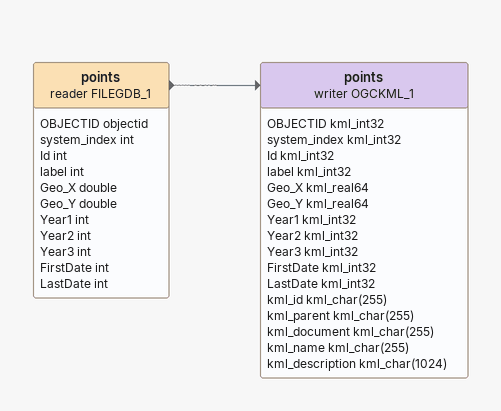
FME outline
points (reader FILEGDB_1)
    attributes: OBJECTID objectid, system_index int, Id int, label int, Geo_X double, Geo_Y double, Year1 int, Year2 int, Year3 int, FirstDate int, LastDate int
    -> points (writer OGCKML_1)
points (writer OGCKML_1)
    attributes: OBJECTID kml_int32, system_index kml_int32, Id kml_int32, label kml_int32, Geo_X kml_real64, Geo_Y kml_real64, Year1 kml_int32, Year2 kml_int32, Year3 kml_int32, FirstDate kml_int32, LastDate kml_int32, kml_id kml_char(255), kml_parent kml_char(255), kml_document kml_char(255), kml_name kml_char(255), kml_description kml_char(1024)
